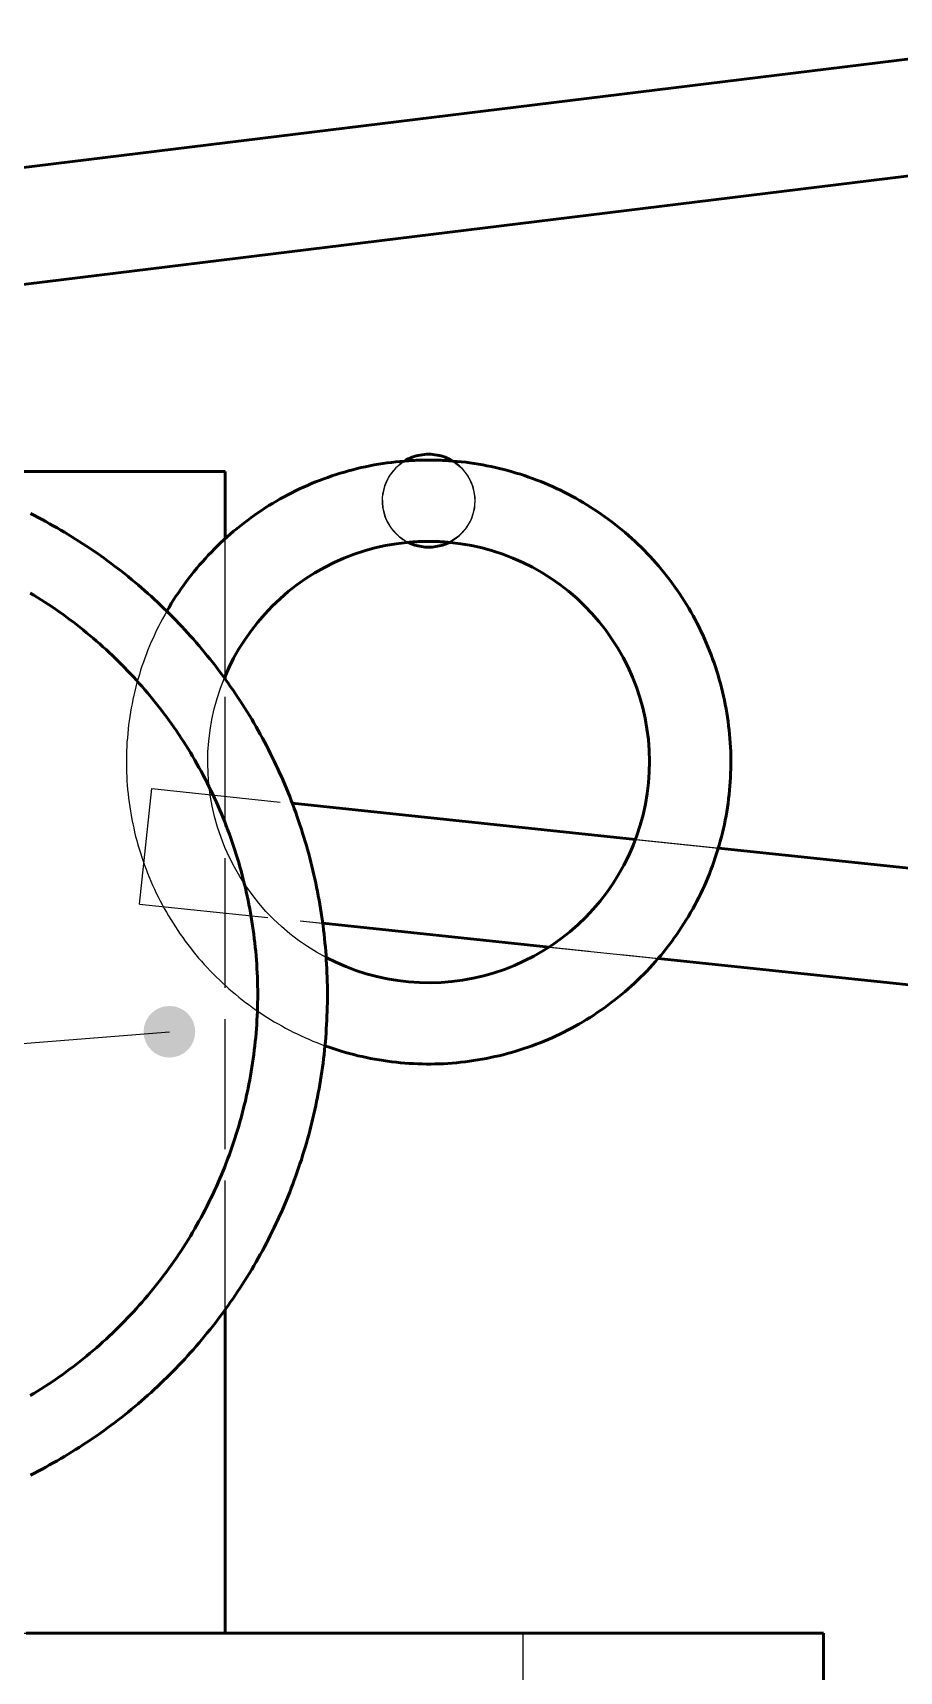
# Model space of a CAD drawing. Header units: millimetres. Extents: x 0 to 594, y 0 to 420.
# Drawn here: x 332.96 to 353.08, y 308.77 to 346.86 of the extents above; entities that cross this region are included whole.
import ezdxf

# ---------------------------------------------------------------- set-up
doc = ezdxf.new("R2010")
doc.units = ezdxf.units.MM
doc.linetypes.add('ISO02-TRAZOS', pattern=[3.75, 3, -0.75])
for name, color, linetype, lineweight in [('01-VISIBLE', 7, 'CONTINUOUS', 50), ('02-OCULTA', 4, 'ISO02-TRAZOS', 25), ('08-FINA', 5, 'CONTINUOUS', 25)]:
    doc.layers.add(name, color=color, linetype=linetype, lineweight=lineweight)

msp = doc.modelspace()

# ---------------------------------------------------------------- hatches: boundary and pattern name
at = {"layer": '08-FINA'}
h = msp.add_hatch(color=7, dxfattribs=at)
h.dxf.hatch_style = 1
edge = h.paths.add_edge_path()
edge.add_arc((336.134, 323.635), 0.6, 0, 360)

# ---------------------------------------------------------------- linework, layer by layer
at = {"layer": '01-VISIBLE'}
for points in [[(313.475, 341.36), (374.18, 348.813)], [(316.885, 339.058), (375.732, 346.284)], [(341.593, 336.902), (341.492, 336.893), (341.391, 336.883), (341.29, 336.871), (341.19, 336.858), (341.089, 336.844), (340.989, 336.827), (340.889, 336.81), (340.79, 336.791), (340.69, 336.771), (340.591, 336.749), (340.493, 336.725), (340.395, 336.701), (340.297, 336.675), (340.199, 336.647), (340.102, 336.618), (340.005, 336.588), (339.909, 336.556), (339.813, 336.523), (339.718, 336.488), (339.623, 336.453), (339.529, 336.415), (339.435, 336.377), (339.342, 336.337), (339.249, 336.296), (339.157, 336.253), (339.066, 336.209), (338.975, 336.164), (338.885, 336.117), (338.796, 336.069), (338.707, 336.02), (338.619, 335.97), (338.532, 335.918), (338.445, 335.865), (338.36, 335.811), (338.275, 335.756), (338.191, 335.699), (338.108, 335.641), (338.025, 335.582), (337.944, 335.522), (337.863, 335.461), (337.783, 335.398), (337.704, 335.334), (337.626, 335.27), (337.549, 335.204), (337.473, 335.137), (337.398, 335.068), (337.324, 334.999), (337.251, 334.929), (337.179, 334.858), (337.108, 334.785), (337.038, 334.712), (336.969, 334.638), (336.902, 334.562), (336.835, 334.486), (336.769, 334.409), (336.705, 334.33), (336.641, 334.251), (336.579, 334.171), (336.518, 334.09), (336.458, 334.008), (336.4, 333.926), (336.342, 333.842), (336.286, 333.758), (336.231, 333.673), (336.177, 333.587), (336.125, 333.5), (336.073, 333.413)], [(339.747, 323.31), (339.841, 323.277), (339.936, 323.244), (340.031, 323.213), (340.127, 323.184), (340.223, 323.156), (340.32, 323.129), (340.417, 323.103), (340.514, 323.079), (340.612, 323.056), (340.71, 323.035), (340.808, 323.015), (340.906, 322.997), (341.005, 322.98), (341.104, 322.964), (341.203, 322.95), (341.302, 322.937), (341.402, 322.925), (341.502, 322.915), (341.602, 322.907), (341.702, 322.899), (341.802, 322.894), (341.902, 322.889), (342.002, 322.886), (342.102, 322.885), (342.202, 322.885), (342.302, 322.886), (342.403, 322.889), (342.503, 322.893), (342.603, 322.899), (342.703, 322.906), (342.803, 322.915), (342.902, 322.925), (343.002, 322.936), (343.101, 322.949), (343.2, 322.963), (343.299, 322.979), (343.398, 322.996), (343.497, 323.014), (343.595, 323.034), (343.693, 323.056), (343.79, 323.078), (343.888, 323.102), (343.985, 323.128), (344.081, 323.154), (344.177, 323.183), (344.273, 323.212), (344.368, 323.243), (344.463, 323.275), (344.558, 323.309), (344.651, 323.344), (344.745, 323.38), (344.838, 323.418), (344.93, 323.457), (345.022, 323.497), (345.113, 323.539), (345.203, 323.582), (345.293, 323.626), (345.383, 323.671), (345.471, 323.718), (345.559, 323.766), (345.647, 323.815), (345.733, 323.866), (345.819, 323.917), (345.904, 323.97), (345.988, 324.024), (346.072, 324.08), (346.155, 324.136), (346.237, 324.194), (346.318, 324.253), (346.398, 324.313), (346.477, 324.374), (346.556, 324.436), (346.633, 324.5), (346.71, 324.564), (346.786, 324.63), (346.861, 324.696), (346.935, 324.764), (347.008, 324.833), (347.079, 324.903), (347.15, 324.973), (347.22, 325.045), (347.289, 325.118), (347.357, 325.192), (347.424, 325.267), (347.489, 325.342), (347.554, 325.419), (347.617, 325.496), (347.68, 325.575), (347.741, 325.654), (347.801, 325.734), (347.86, 325.815), (347.918, 325.897), (347.974, 325.98), (348.03, 326.063), (348.084, 326.148), (348.137, 326.233), (348.189, 326.318), (348.239, 326.405), (348.289, 326.492), (348.337, 326.58), (348.384, 326.669), (348.429, 326.758), (348.474, 326.848), (348.517, 326.938), (348.558, 327.029), (348.599, 327.121), (348.638, 327.213), (348.675, 327.306), (348.712, 327.4), (348.747, 327.493), (348.781, 327.588), (348.813, 327.683), (348.844, 327.778), (348.874, 327.874), (348.902, 327.97), (348.929, 328.066), (348.955, 328.163), (348.979, 328.26), (349.002, 328.358), (349.023, 328.456), (349.043, 328.554), (349.062, 328.652), (349.079, 328.751), (349.094, 328.85), (349.109, 328.949), (349.122, 329.049), (349.133, 329.148), (349.143, 329.248), (349.152, 329.348), (349.159, 329.448), (349.165, 329.548), (349.169, 329.648), (349.172, 329.748), (349.174, 329.848), (349.174, 329.948), (349.173, 330.049), (349.17, 330.149), (349.166, 330.249), (349.16, 330.349), (349.153, 330.449), (349.145, 330.549), (349.135, 330.648), (349.123, 330.748), (349.111, 330.847), (349.096, 330.947), (349.081, 331.046), (349.064, 331.144), (349.045, 331.243), (349.026, 331.341), (349.004, 331.439), (348.982, 331.537), (348.958, 331.634), (348.933, 331.731), (348.906, 331.827), (348.878, 331.924), (348.848, 332.019), (348.817, 332.115), (348.785, 332.21), (348.751, 332.304), (348.717, 332.398), (348.68, 332.491), (348.643, 332.584), (348.604, 332.677), (348.564, 332.768), (348.522, 332.859), (348.479, 332.95), (348.435, 333.04), (348.39, 333.129), (348.343, 333.218), (348.295, 333.306), (348.246, 333.393), (348.196, 333.48), (348.144, 333.566), (348.091, 333.651), (348.037, 333.735), (347.982, 333.819), (347.925, 333.902), (347.868, 333.984), (347.809, 334.065), (347.749, 334.145), (347.688, 334.224), (347.626, 334.303), (347.562, 334.381), (347.498, 334.457), (347.432, 334.533), (347.366, 334.608), (347.298, 334.682), (347.229, 334.755), (347.16, 334.827), (347.089, 334.898), (347.017, 334.968), (346.944, 335.037), (346.871, 335.105), (346.796, 335.171), (346.72, 335.237), (346.644, 335.302), (346.566, 335.365), (346.488, 335.428), (346.408, 335.489), (346.328, 335.549), (346.247, 335.608), (346.165, 335.666), (346.083, 335.723), (345.999, 335.778), (345.915, 335.832), (345.83, 335.885), (345.744, 335.937), (345.658, 335.988), (345.571, 336.037), (345.483, 336.085), (345.394, 336.132), (345.305, 336.178), (345.215, 336.222), (345.125, 336.265), (345.034, 336.307), (344.942, 336.348), (344.85, 336.387), (344.757, 336.424), (344.664, 336.461), (344.57, 336.496), (344.476, 336.53), (344.381, 336.562), (344.285, 336.593), (344.19, 336.623), (344.094, 336.652), (343.997, 336.679), (343.9, 336.704), (343.803, 336.728), (343.705, 336.751), (343.608, 336.773), (343.509, 336.793), (343.411, 336.811), (343.312, 336.829), (343.213, 336.844), (343.114, 336.859), (343.015, 336.872), (342.915, 336.883), (342.816, 336.894), (342.716, 336.902)], [(342.154, 337.06), (342.105, 337.059), (342.056, 337.055), (342.007, 337.05), (341.958, 337.042), (341.91, 337.032), (341.863, 337.02), (341.815, 337.005), (341.769, 336.989), (341.724, 336.97), (341.679, 336.95), (341.635, 336.927), (341.593, 336.902)], [(342.154, 336.925), (342.107, 336.925), (342.06, 336.924), (342.014, 336.923), (341.967, 336.922), (341.92, 336.921), (341.873, 336.919), (341.826, 336.917), (341.78, 336.915), (341.733, 336.912), (341.686, 336.909), (341.639, 336.906), (341.593, 336.902)], [(342.716, 336.902), (342.673, 336.927), (342.629, 336.95), (342.585, 336.97), (342.539, 336.989), (342.493, 337.005), (342.446, 337.02), (342.398, 337.032), (342.35, 337.042), (342.301, 337.05), (342.252, 337.055), (342.203, 337.059), (342.154, 337.06)], [(342.716, 336.902), (342.669, 336.906), (342.622, 336.909), (342.576, 336.912), (342.529, 336.915), (342.482, 336.917), (342.435, 336.919), (342.388, 336.921), (342.342, 336.922), (342.295, 336.923), (342.248, 336.924), (342.201, 336.925), (342.154, 336.925)], [(330.241, 336.655), (334.729, 336.655)], [(337.429, 336.655), (337.159, 336.655), (336.889, 336.655), (336.619, 336.655), (336.349, 336.655), (336.079, 336.655), (335.809, 336.655), (335.539, 336.655), (335.269, 336.655), (334.999, 336.655), (334.729, 336.655)], [(337.429, 335.097), (337.429, 336.655)], [(332.908, 313.331), (332.997, 313.376), (333.086, 313.422), (333.175, 313.469), (333.263, 313.516), (333.351, 313.565), (333.438, 313.613), (333.525, 313.663), (333.612, 313.713), (333.698, 313.764), (333.784, 313.816), (333.87, 313.868), (333.955, 313.921), (334.039, 313.974), (334.123, 314.029), (334.207, 314.084), (334.29, 314.139), (334.373, 314.196), (334.456, 314.253), (334.538, 314.31), (334.619, 314.369), (334.7, 314.428), (334.781, 314.487), (334.861, 314.547), (334.94, 314.608), (335.019, 314.67), (335.098, 314.732), (335.176, 314.795), (335.253, 314.858), (335.33, 314.922), (335.407, 314.987), (335.483, 315.052), (335.559, 315.118), (335.633, 315.184), (335.708, 315.251), (335.782, 315.319), (335.855, 315.387), (335.928, 315.456), (336, 315.525), (336.072, 315.595), (336.143, 315.666), (336.214, 315.737), (336.284, 315.809), (336.353, 315.881), (336.422, 315.954), (336.49, 316.027), (336.558, 316.101), (336.625, 316.176), (336.691, 316.25), (336.757, 316.326), (336.822, 316.402), (336.887, 316.479), (336.951, 316.556), (337.014, 316.633), (337.077, 316.711), (337.139, 316.79), (337.201, 316.869), (337.262, 316.948), (337.322, 317.028), (337.381, 317.109), (337.44, 317.19), (337.499, 317.271), (337.556, 317.353), (337.613, 317.436), (337.67, 317.519), (337.725, 317.602), (337.78, 317.686), (337.835, 317.77), (337.888, 317.854), (337.941, 317.939), (337.993, 318.025), (338.045, 318.111), (338.096, 318.197), (338.146, 318.284), (338.196, 318.371), (338.244, 318.458), (338.293, 318.546), (338.34, 318.634), (338.387, 318.723), (338.433, 318.812), (338.478, 318.901), (338.522, 318.991), (338.566, 319.081), (338.609, 319.172), (338.652, 319.262), (338.693, 319.354), (338.734, 319.445), (338.775, 319.537), (338.814, 319.629), (338.853, 319.721), (338.891, 319.814), (338.928, 319.907), (338.964, 320), (339, 320.094), (339.035, 320.188), (339.069, 320.282), (339.103, 320.376), (339.135, 320.471), (339.167, 320.566), (339.199, 320.661), (339.229, 320.757), (339.259, 320.852), (339.288, 320.948), (339.316, 321.044), (339.343, 321.141), (339.37, 321.237), (339.395, 321.334), (339.42, 321.431), (339.445, 321.528), (339.468, 321.626), (339.491, 321.723), (339.513, 321.821), (339.534, 321.919), (339.554, 322.017), (339.574, 322.115), (339.592, 322.214), (339.61, 322.312), (339.628, 322.411), (339.644, 322.51), (339.66, 322.609), (339.674, 322.708), (339.688, 322.807), (339.702, 322.906), (339.714, 323.006), (339.726, 323.105), (339.736, 323.205), (339.746, 323.305), (339.756, 323.404), (339.764, 323.504), (339.772, 323.604), (339.778, 323.704), (339.785, 323.804), (339.79, 323.904), (339.794, 324.004), (339.798, 324.104), (339.801, 324.204), (339.803, 324.304), (339.804, 324.405), (339.804, 324.505), (339.804, 324.605), (339.803, 324.705), (339.801, 324.805), (339.798, 324.905), (339.794, 325.006), (339.79, 325.106), (339.785, 325.206), (339.778, 325.306), (339.772, 325.406), (339.764, 325.506), (339.756, 325.605), (339.746, 325.705), (339.736, 325.805), (339.726, 325.904), (339.714, 326.004), (339.702, 326.103), (339.688, 326.203), (339.674, 326.302), (339.66, 326.401), (339.644, 326.5), (339.628, 326.599), (339.61, 326.697), (339.592, 326.796), (339.574, 326.894), (339.554, 326.993), (339.534, 327.091), (339.513, 327.189), (339.491, 327.286), (339.468, 327.384), (339.445, 327.481), (339.42, 327.579), (339.395, 327.676), (339.37, 327.772), (339.343, 327.869), (339.316, 327.965), (339.288, 328.061), (339.259, 328.157), (339.229, 328.253), (339.199, 328.348), (339.167, 328.444), (339.135, 328.539), (339.103, 328.633), (339.069, 328.728), (339.035, 328.822), (339, 328.916), (338.964, 329.009), (338.928, 329.103), (338.891, 329.196), (338.853, 329.288), (338.814, 329.381), (338.775, 329.473), (338.734, 329.565), (338.693, 329.656), (338.652, 329.747), (338.609, 329.838), (338.566, 329.928), (338.522, 330.018), (338.478, 330.108), (338.433, 330.198), (338.387, 330.287), (338.34, 330.375), (338.293, 330.463), (338.244, 330.551), (338.196, 330.639), (338.146, 330.726), (338.096, 330.813), (338.045, 330.899), (337.993, 330.985), (337.941, 331.07), (337.888, 331.155), (337.835, 331.24), (337.78, 331.324), (337.725, 331.408), (337.67, 331.491), (337.613, 331.574), (337.556, 331.656), (337.499, 331.738), (337.44, 331.82), (337.381, 331.901), (337.322, 331.981), (337.262, 332.061), (337.201, 332.141), (337.139, 332.22), (337.077, 332.298), (337.014, 332.377), (336.951, 332.454), (336.887, 332.531), (336.822, 332.608), (336.757, 332.684), (336.691, 332.759), (336.625, 332.834), (336.558, 332.909), (336.49, 332.982), (336.422, 333.056), (336.353, 333.129), (336.284, 333.201), (336.214, 333.273), (336.143, 333.344), (336.072, 333.414), (336, 333.484), (335.928, 333.554), (335.855, 333.622), (335.782, 333.691), (335.708, 333.758), (335.633, 333.825), (335.559, 333.892), (335.483, 333.958), (335.407, 334.023), (335.33, 334.088), (335.253, 334.152), (335.176, 334.215), (335.098, 334.278), (335.019, 334.34), (334.94, 334.401), (334.861, 334.462), (334.781, 334.523), (334.7, 334.582), (334.619, 334.641), (334.538, 334.699), (334.456, 334.757), (334.373, 334.814), (334.29, 334.87), (334.207, 334.926), (334.123, 334.981), (334.039, 335.035), (333.955, 335.089), (333.87, 335.142), (333.784, 335.194), (333.698, 335.246), (333.612, 335.297), (333.525, 335.347), (333.438, 335.396), (333.351, 335.445), (333.263, 335.493), (333.175, 335.541), (333.086, 335.587), (332.997, 335.633), (332.908, 335.679)], [(337.411, 331.86), (337.513, 332.091), (337.626, 332.316), (337.75, 332.536), (337.885, 332.749), (338.03, 332.955), (338.184, 333.154), (338.349, 333.345), (338.523, 333.528), (338.705, 333.702), (338.896, 333.867), (339.094, 334.022), (339.3, 334.168), (339.513, 334.303), (339.733, 334.427), (339.958, 334.541), (340.188, 334.643), (340.423, 334.734), (340.663, 334.813), (340.906, 334.881), (341.152, 334.936), (341.4, 334.979), (341.651, 335.01), (341.902, 335.029), (342.154, 335.035)], [(342.154, 335.035), (342.405, 335.029), (342.656, 335.01), (342.905, 334.98), (343.153, 334.937), (343.398, 334.882), (343.64, 334.815), (343.878, 334.736), (344.113, 334.646), (344.343, 334.545), (344.567, 334.432), (344.786, 334.308), (344.998, 334.174), (345.204, 334.03), (345.402, 333.876), (345.593, 333.712), (345.775, 333.539), (345.948, 333.357), (346.113, 333.168), (346.268, 332.97), (346.413, 332.765), (346.548, 332.553), (346.672, 332.335), (346.786, 332.111), (346.888, 331.881), (346.979, 331.647), (347.059, 331.409), (347.126, 331.167), (347.182, 330.922), (347.226, 330.675), (347.258, 330.425), (347.277, 330.175), (347.284, 329.924), (347.279, 329.673), (347.261, 329.422), (347.232, 329.173), (347.19, 328.925), (347.136, 328.68), (347.07, 328.437), (346.992, 328.198), (346.903, 327.964), (346.802, 327.734), (346.69, 327.509), (346.567, 327.29), (346.434, 327.077), (346.291, 326.87), (346.137, 326.672), (345.974, 326.481), (345.802, 326.298), (345.621, 326.123), (345.432, 325.958), (345.234, 325.803), (345.03, 325.657), (344.819, 325.521), (344.601, 325.396), (344.377, 325.281), (344.148, 325.178), (343.914, 325.086), (343.676, 325.006), (343.435, 324.937), (343.19, 324.881), (342.943, 324.836), (342.694, 324.803), (342.443, 324.783), (342.192, 324.775), (341.941, 324.779), (341.69, 324.796), (341.441, 324.825), (341.193, 324.866), (340.948, 324.919), (340.705, 324.984), (340.466, 325.061), (340.231, 325.149), (340, 325.249), (339.775, 325.36)], [(342.154, 335.035), (342.114, 335.035), (342.074, 335.034), (342.034, 335.033), (341.994, 335.032), (341.954, 335.031), (341.914, 335.029), (341.874, 335.027), (341.834, 335.025), (341.794, 335.022), (341.754, 335.019), (341.714, 335.016), (341.674, 335.012)], [(341.674, 335.012), (341.75, 334.978), (341.828, 334.95), (341.908, 334.928), (341.989, 334.913), (342.071, 334.903), (342.154, 334.9), (342.237, 334.903), (342.319, 334.913), (342.401, 334.928), (342.481, 334.95), (342.559, 334.978), (342.634, 335.012)], [(342.634, 335.012), (342.594, 335.016), (342.554, 335.019), (342.514, 335.022), (342.474, 335.025), (342.434, 335.027), (342.394, 335.029), (342.354, 335.031), (342.314, 335.032), (342.274, 335.033), (342.234, 335.034), (342.194, 335.035), (342.154, 335.035)], [(338.184, 324.505), (338.184, 324.605), (338.182, 324.705), (338.18, 324.805), (338.177, 324.905), (338.173, 325.005), (338.168, 325.105), (338.162, 325.205), (338.155, 325.305), (338.147, 325.405), (338.138, 325.504), (338.129, 325.604), (338.118, 325.703), (338.106, 325.803), (338.094, 325.902), (338.081, 326.001), (338.067, 326.1), (338.051, 326.199), (338.035, 326.298), (338.018, 326.397), (338.001, 326.495), (337.982, 326.594), (337.962, 326.692), (337.942, 326.79), (337.92, 326.888), (337.898, 326.985), (337.874, 327.082), (337.85, 327.18), (337.825, 327.276), (337.799, 327.373), (337.772, 327.47), (337.745, 327.566), (337.716, 327.662), (337.687, 327.757), (337.656, 327.853), (337.625, 327.948), (337.593, 328.043), (337.56, 328.137), (337.526, 328.231), (337.491, 328.325), (337.456, 328.419), (337.419, 328.512), (337.382, 328.605), (337.344, 328.697), (337.305, 328.789), (337.265, 328.881), (337.224, 328.973), (337.183, 329.064), (337.141, 329.155), (337.097, 329.245), (337.053, 329.335), (337.009, 329.424), (336.963, 329.513), (336.916, 329.602), (336.869, 329.69), (336.821, 329.778), (336.772, 329.865), (336.722, 329.952), (336.672, 330.038), (336.621, 330.124), (336.568, 330.21), (336.516, 330.295), (336.462, 330.379), (336.407, 330.463), (336.352, 330.547), (336.296, 330.63), (336.24, 330.712), (336.182, 330.794), (336.124, 330.876), (336.065, 330.956), (336.005, 331.037), (335.945, 331.117), (335.884, 331.196), (335.822, 331.274), (335.759, 331.352), (335.696, 331.43), (335.632, 331.507), (335.567, 331.583), (335.501, 331.659), (335.435, 331.734), (335.368, 331.808), (335.301, 331.882), (335.233, 331.956), (335.164, 332.028), (335.094, 332.1), (335.024, 332.172), (334.953, 332.242), (334.882, 332.312), (334.809, 332.382), (334.737, 332.45), (334.663, 332.518), (334.589, 332.586), (334.515, 332.652), (334.439, 332.718), (334.363, 332.784), (334.287, 332.848), (334.21, 332.912), (334.132, 332.975), (334.054, 333.038), (333.975, 333.1), (333.896, 333.161), (333.816, 333.221), (333.736, 333.28), (333.655, 333.339), (333.573, 333.397), (333.491, 333.455), (333.408, 333.511), (333.325, 333.567), (333.242, 333.622), (333.158, 333.676), (333.073, 333.73), (332.988, 333.782), (332.902, 333.834)], [(337.429, 331.835), (337.429, 331.903)], [(338.989, 328.946), (346.959, 328.108)], [(348.884, 327.906), (380.881, 324.543)], [(339.695, 326.157), (344.951, 325.604)], [(347.486, 325.338), (380.657, 321.851)], [(332.902, 315.176), (332.988, 315.227), (333.073, 315.28), (333.158, 315.334), (333.242, 315.388), (333.325, 315.443), (333.408, 315.499), (333.491, 315.555), (333.573, 315.612), (333.655, 315.67), (333.736, 315.729), (333.816, 315.789), (333.896, 315.849), (333.975, 315.91), (334.054, 315.972), (334.132, 316.034), (334.21, 316.097), (334.287, 316.161), (334.363, 316.226), (334.439, 316.291), (334.515, 316.357), (334.589, 316.424), (334.663, 316.491), (334.737, 316.559), (334.809, 316.628), (334.882, 316.697), (334.953, 316.767), (335.024, 316.838), (335.094, 316.909), (335.164, 316.981), (335.233, 317.054), (335.301, 317.127), (335.368, 317.201), (335.435, 317.276), (335.501, 317.351), (335.567, 317.426), (335.632, 317.503), (335.696, 317.58), (335.759, 317.657), (335.822, 317.735), (335.884, 317.814), (335.945, 317.893), (336.005, 317.973), (336.065, 318.053), (336.124, 318.134), (336.182, 318.215), (336.24, 318.297), (336.296, 318.38), (336.352, 318.463), (336.407, 318.546), (336.462, 318.63), (336.516, 318.715), (336.568, 318.8), (336.621, 318.885), (336.672, 318.971), (336.722, 319.058), (336.772, 319.144), (336.821, 319.232), (336.869, 319.32), (336.916, 319.408), (336.963, 319.496), (337.009, 319.585), (337.053, 319.675), (337.097, 319.765), (337.141, 319.855), (337.183, 319.946), (337.224, 320.037), (337.265, 320.128), (337.305, 320.22), (337.344, 320.312), (337.382, 320.405), (337.419, 320.498), (337.456, 320.591), (337.491, 320.685), (337.526, 320.778), (337.56, 320.873), (337.593, 320.967), (337.625, 321.062), (337.656, 321.157), (337.687, 321.252), (337.716, 321.348), (337.745, 321.444), (337.772, 321.54), (337.799, 321.637), (337.825, 321.733), (337.85, 321.83), (337.874, 321.927), (337.898, 322.025), (337.92, 322.122), (337.942, 322.22), (337.962, 322.318), (337.982, 322.416), (338.001, 322.514), (338.018, 322.613), (338.035, 322.711), (338.051, 322.81), (338.067, 322.909), (338.081, 323.008), (338.094, 323.107), (338.106, 323.207), (338.118, 323.306), (338.129, 323.406), (338.138, 323.505), (338.147, 323.605), (338.155, 323.705), (338.162, 323.805), (338.168, 323.905), (338.173, 324.005), (338.177, 324.105), (338.18, 324.205), (338.182, 324.305), (338.184, 324.405), (338.184, 324.505)], [(337.429, 309.655), (337.429, 317.174)], [(332.81, 309.655), (333.06, 309.655), (333.31, 309.655), (333.561, 309.655), (333.811, 309.655), (334.061, 309.655), (334.311, 309.655), (334.562, 309.655), (334.812, 309.655), (335.062, 309.655), (335.312, 309.655), (335.563, 309.655), (335.813, 309.655), (336.063, 309.655), (336.314, 309.655), (336.564, 309.655), (336.814, 309.655), (337.064, 309.655), (337.315, 309.655), (337.565, 309.655), (337.815, 309.655), (338.065, 309.655), (338.316, 309.655), (338.566, 309.655), (338.816, 309.655), (339.066, 309.655), (339.317, 309.655), (339.567, 309.655), (339.817, 309.655), (340.067, 309.655), (340.318, 309.655), (340.568, 309.655), (340.818, 309.655), (341.068, 309.655), (341.319, 309.655), (341.569, 309.655), (341.819, 309.655), (342.07, 309.655), (342.32, 309.655), (342.57, 309.655), (342.82, 309.655), (343.071, 309.655), (343.321, 309.655), (343.571, 309.655), (343.821, 309.655), (344.072, 309.655), (344.322, 309.655), (344.572, 309.655), (344.822, 309.655), (345.073, 309.655), (345.323, 309.655), (345.573, 309.655), (345.823, 309.655), (346.074, 309.655), (346.324, 309.655), (346.574, 309.655), (346.824, 309.655), (347.075, 309.655), (347.325, 309.655), (347.575, 309.655), (347.826, 309.655), (348.076, 309.655), (348.326, 309.655), (348.576, 309.655), (348.827, 309.655), (349.077, 309.655), (349.327, 309.655), (349.577, 309.655), (349.828, 309.655), (350.078, 309.655), (350.328, 309.655), (350.578, 309.655), (350.829, 309.655), (351.079, 309.655), (351.329, 309.655)], [(351.329, 302.905), (351.329, 309.655)]]:
    msp.add_lwpolyline(points, dxfattribs=at)
at = {"layer": '02-OCULTA'}
for points in [[(313.475, 341.36), (374.18, 348.813)], [(313.804, 338.68), (375.732, 346.284)], [(343.234, 335.98), (343.229, 336.081), (343.215, 336.181), (343.192, 336.28), (343.159, 336.376), (343.118, 336.468), (343.068, 336.556), (343.01, 336.639), (342.944, 336.716), (342.872, 336.787), (342.793, 336.851), (342.709, 336.907), (342.619, 336.954), (342.526, 336.994), (342.43, 337.024), (342.331, 337.045), (342.23, 337.057), (342.129, 337.06), (342.028, 337.052), (341.928, 337.036), (341.83, 337.01), (341.735, 336.975), (341.644, 336.932), (341.557, 336.88), (341.475, 336.82), (341.399, 336.752), (341.33, 336.678), (341.269, 336.598), (341.215, 336.513), (341.169, 336.422), (341.132, 336.328), (341.104, 336.231), (341.085, 336.131), (341.075, 336.03), (341.075, 335.929), (341.085, 335.828), (341.104, 335.729), (341.132, 335.632), (341.169, 335.537), (341.215, 335.447), (341.269, 335.362), (341.33, 335.281), (341.399, 335.207), (341.475, 335.14), (341.557, 335.08), (341.644, 335.028), (341.735, 334.984), (341.83, 334.95), (341.928, 334.924), (342.028, 334.907), (342.129, 334.9), (342.23, 334.903), (342.331, 334.914), (342.43, 334.936), (342.526, 334.966), (342.619, 335.005), (342.709, 335.053), (342.793, 335.109), (342.872, 335.173), (342.944, 335.243), (343.01, 335.321), (343.068, 335.404), (343.118, 335.492), (343.159, 335.584), (343.192, 335.68), (343.215, 335.778), (343.229, 335.879), (343.234, 335.98)], [(341.593, 336.902), (341.392, 336.745), (341.233, 336.544), (341.126, 336.312), (341.077, 336.061), (341.088, 335.806), (341.159, 335.56), (341.285, 335.338), (341.46, 335.152), (341.674, 335.012)], [(342.716, 336.902), (342.917, 336.745), (343.075, 336.544), (343.182, 336.312), (343.231, 336.061), (343.22, 335.806), (343.149, 335.56), (343.023, 335.338), (342.848, 335.152), (342.634, 335.012)], [(319.879, 336.655), (334.729, 336.655)], [(337.429, 336.655), (337.159, 336.655), (336.889, 336.655), (336.619, 336.655), (336.349, 336.655), (336.079, 336.655), (335.809, 336.655), (335.539, 336.655), (335.269, 336.655), (334.999, 336.655), (334.729, 336.655)], [(337.429, 309.655), (337.429, 336.655)], [(339.804, 324.505), (339.804, 324.605), (339.803, 324.705), (339.801, 324.805), (339.798, 324.905), (339.794, 325.005), (339.79, 325.105), (339.785, 325.205), (339.779, 325.305), (339.772, 325.405), (339.764, 325.504), (339.756, 325.604), (339.747, 325.704), (339.737, 325.803), (339.726, 325.903), (339.714, 326.002), (339.702, 326.101), (339.689, 326.2), (339.675, 326.3), (339.66, 326.398), (339.644, 326.497), (339.628, 326.596), (339.611, 326.695), (339.593, 326.793), (339.574, 326.891), (339.555, 326.989), (339.534, 327.087), (339.513, 327.185), (339.492, 327.283), (339.469, 327.38), (339.446, 327.478), (339.421, 327.575), (339.396, 327.672), (339.371, 327.768), (339.344, 327.865), (339.317, 327.961), (339.289, 328.057), (339.26, 328.153), (339.23, 328.248), (339.2, 328.344), (339.169, 328.439), (339.137, 328.534), (339.104, 328.628), (339.071, 328.723), (339.037, 328.817), (339.002, 328.91), (338.966, 329.004), (338.93, 329.097), (338.893, 329.19), (338.855, 329.283), (338.816, 329.375), (338.777, 329.467), (338.737, 329.559), (338.696, 329.65), (338.655, 329.741), (338.612, 329.832), (338.569, 329.922), (338.526, 330.012), (338.481, 330.102), (338.436, 330.191), (338.39, 330.28), (338.344, 330.368), (338.296, 330.456), (338.248, 330.544), (338.2, 330.632), (338.15, 330.719), (338.1, 330.805), (338.049, 330.892), (337.998, 330.977), (337.946, 331.063), (337.893, 331.148), (337.839, 331.232), (337.785, 331.316), (337.73, 331.4), (337.675, 331.483), (337.619, 331.566), (337.562, 331.648), (337.504, 331.73), (337.446, 331.812), (337.387, 331.893), (337.328, 331.973), (337.268, 332.053), (337.207, 332.133), (337.146, 332.212), (337.084, 332.29), (337.021, 332.368), (336.958, 332.446), (336.894, 332.523), (336.83, 332.599), (336.764, 332.675), (336.699, 332.751), (336.632, 332.826), (336.566, 332.9), (336.498, 332.974), (336.43, 333.047), (336.361, 333.12), (336.292, 333.192), (336.222, 333.264), (336.152, 333.335), (336.081, 333.405), (336.009, 333.475), (335.937, 333.545), (335.865, 333.614), (335.791, 333.682), (335.718, 333.749), (335.643, 333.816), (335.569, 333.883), (335.493, 333.949), (335.418, 334.014), (335.341, 334.079), (335.264, 334.143), (335.187, 334.206), (335.109, 334.269), (335.031, 334.331), (334.952, 334.392), (334.872, 334.453), (334.792, 334.514), (334.712, 334.573), (334.631, 334.632), (334.55, 334.691), (334.468, 334.748), (334.386, 334.805), (334.303, 334.862), (334.22, 334.917), (334.137, 334.972), (334.053, 335.027), (333.968, 335.08), (333.883, 335.133), (333.798, 335.186), (333.712, 335.237), (333.626, 335.288), (333.54, 335.338), (333.453, 335.388), (333.366, 335.437), (333.278, 335.485), (333.19, 335.533), (333.101, 335.579), (333.012, 335.625), (332.923, 335.671)], [(337.429, 331.903), (337.429, 335.097)], [(336.073, 333.413), (336.024, 333.325), (335.976, 333.237), (335.929, 333.149), (335.883, 333.059), (335.838, 332.969), (335.795, 332.879), (335.753, 332.788), (335.713, 332.696), (335.674, 332.604), (335.636, 332.511), (335.599, 332.417), (335.564, 332.323), (335.53, 332.229), (335.497, 332.134), (335.466, 332.038), (335.436, 331.943), (335.408, 331.846), (335.381, 331.75), (335.355, 331.653), (335.331, 331.555), (335.308, 331.458), (335.287, 331.36), (335.266, 331.261), (335.248, 331.163), (335.231, 331.064), (335.215, 330.965), (335.2, 330.865), (335.187, 330.766), (335.176, 330.666), (335.165, 330.566), (335.157, 330.466), (335.149, 330.366), (335.143, 330.266), (335.139, 330.166), (335.136, 330.066), (335.134, 329.965), (335.134, 329.865), (335.136, 329.765), (335.138, 329.664), (335.142, 329.564), (335.148, 329.464), (335.155, 329.364), (335.164, 329.264), (335.173, 329.164), (335.185, 329.064), (335.197, 328.965), (335.212, 328.865), (335.227, 328.766), (335.244, 328.667), (335.263, 328.569), (335.282, 328.47), (335.304, 328.372), (335.326, 328.274), (335.35, 328.177), (335.376, 328.08), (335.402, 327.983), (335.43, 327.887), (335.46, 327.791), (335.491, 327.695), (335.523, 327.6), (335.557, 327.506), (335.592, 327.412), (335.628, 327.318), (335.666, 327.225), (335.705, 327.133), (335.745, 327.041), (335.787, 326.949), (335.829, 326.859), (335.874, 326.769), (335.919, 326.679), (335.966, 326.59), (336.014, 326.502), (336.063, 326.415), (336.114, 326.328), (336.165, 326.242), (336.218, 326.157), (336.273, 326.072), (336.328, 325.989), (336.385, 325.906), (336.442, 325.824), (336.501, 325.743), (336.561, 325.662), (336.623, 325.583), (336.685, 325.504), (336.748, 325.426), (336.813, 325.349), (336.879, 325.274), (336.945, 325.199), (337.013, 325.125), (337.082, 325.052), (337.152, 324.98), (337.223, 324.909), (337.295, 324.839), (337.368, 324.77), (337.442, 324.702), (337.516, 324.635), (337.592, 324.569), (337.669, 324.505), (337.747, 324.441), (337.825, 324.379), (337.905, 324.317), (337.985, 324.257), (338.066, 324.198), (338.148, 324.14), (338.231, 324.083), (338.314, 324.028), (338.399, 323.974), (338.484, 323.921), (338.57, 323.869), (338.657, 323.818), (338.744, 323.769), (338.832, 323.721), (338.921, 323.674), (339.01, 323.628), (339.1, 323.584), (339.191, 323.541), (339.282, 323.499), (339.374, 323.459), (339.466, 323.42), (339.559, 323.382), (339.653, 323.346), (339.747, 323.31)], [(339.775, 325.36), (339.554, 325.483), (339.339, 325.616), (339.131, 325.76), (338.93, 325.914), (338.737, 326.078), (338.553, 326.251), (338.377, 326.433), (338.211, 326.624), (338.054, 326.822), (337.907, 327.028), (337.77, 327.241), (337.644, 327.46), (337.529, 327.685), (337.425, 327.916), (337.333, 328.152), (337.252, 328.391), (337.184, 328.635), (337.127, 328.882), (337.083, 329.131), (337.051, 329.382), (337.031, 329.634), (337.024, 329.887), (337.03, 330.14), (337.047, 330.392), (337.078, 330.643), (337.12, 330.892), (337.175, 331.139), (337.242, 331.383), (337.321, 331.624), (337.411, 331.86)], [(337.429, 317.174), (337.429, 331.835)], [(335.44, 326.604), (335.722, 329.289)], [(335.44, 326.604), (335.722, 329.289)], [(335.722, 329.289), (338.989, 328.946)], [(335.722, 329.289), (380.881, 324.543)], [(346.959, 328.108), (348.884, 327.906)], [(335.44, 326.604), (339.695, 326.157)], [(335.44, 326.604), (380.657, 321.851)], [(344.951, 325.604), (347.486, 325.338)], [(332.923, 313.339), (333.012, 313.384), (333.101, 313.43), (333.19, 313.477), (333.278, 313.525), (333.366, 313.573), (333.453, 313.622), (333.54, 313.671), (333.626, 313.721), (333.712, 313.772), (333.798, 313.824), (333.883, 313.876), (333.968, 313.929), (334.053, 313.983), (334.137, 314.037), (334.22, 314.092), (334.303, 314.148), (334.386, 314.204), (334.468, 314.261), (334.55, 314.319), (334.631, 314.377), (334.712, 314.436), (334.792, 314.496), (334.872, 314.556), (334.952, 314.617), (335.031, 314.679), (335.109, 314.741), (335.187, 314.804), (335.264, 314.867), (335.341, 314.931), (335.418, 314.996), (335.493, 315.061), (335.569, 315.127), (335.643, 315.193), (335.718, 315.26), (335.791, 315.328), (335.865, 315.396), (335.937, 315.465), (336.009, 315.534), (336.081, 315.604), (336.152, 315.675), (336.222, 315.746), (336.292, 315.818), (336.361, 315.89), (336.43, 315.963), (336.498, 316.036), (336.566, 316.11), (336.632, 316.184), (336.699, 316.259), (336.764, 316.335), (336.83, 316.411), (336.894, 316.487), (336.958, 316.564), (337.021, 316.642), (337.084, 316.72), (337.146, 316.798), (337.207, 316.877), (337.268, 316.957), (337.328, 317.037), (337.387, 317.117), (337.446, 317.198), (337.504, 317.279), (337.562, 317.361), (337.619, 317.444), (337.675, 317.526), (337.73, 317.61), (337.785, 317.693), (337.839, 317.777), (337.893, 317.862), (337.946, 317.947), (337.998, 318.032), (338.049, 318.118), (338.1, 318.204), (338.15, 318.291), (338.2, 318.378), (338.248, 318.465), (338.296, 318.553), (338.344, 318.641), (338.39, 318.73), (338.436, 318.819), (338.481, 318.908), (338.526, 318.998), (338.569, 319.088), (338.612, 319.178), (338.655, 319.269), (338.696, 319.36), (338.737, 319.451), (338.777, 319.543), (338.816, 319.635), (338.855, 319.727), (338.893, 319.82), (338.93, 319.913), (338.966, 320.006), (339.002, 320.099), (339.037, 320.193), (339.071, 320.287), (339.104, 320.381), (339.137, 320.476), (339.169, 320.571), (339.2, 320.666), (339.23, 320.761), (339.26, 320.857), (339.289, 320.953), (339.317, 321.049), (339.344, 321.145), (339.371, 321.241), (339.396, 321.338), (339.421, 321.435), (339.446, 321.532), (339.469, 321.629), (339.492, 321.727), (339.513, 321.824), (339.534, 321.922), (339.555, 322.02), (339.574, 322.118), (339.593, 322.217), (339.611, 322.315), (339.628, 322.414), (339.644, 322.512), (339.66, 322.611), (339.675, 322.71), (339.689, 322.809), (339.702, 322.908), (339.714, 323.008), (339.726, 323.107), (339.737, 323.207), (339.747, 323.306), (339.756, 323.406), (339.764, 323.505), (339.772, 323.605), (339.779, 323.705), (339.785, 323.805), (339.79, 323.905), (339.794, 324.005), (339.798, 324.105), (339.801, 324.205), (339.803, 324.305), (339.804, 324.405), (339.804, 324.505)], [(319.879, 309.655), (334.729, 309.655)], [(319.879, 309.655), (334.729, 309.655)], [(351.329, 309.655), (351.079, 309.655), (350.829, 309.655), (350.578, 309.655), (350.328, 309.655), (350.078, 309.655), (349.828, 309.655), (349.577, 309.655), (349.327, 309.655), (349.077, 309.655), (348.827, 309.655), (348.576, 309.655), (348.326, 309.655), (348.076, 309.655), (347.826, 309.655), (347.575, 309.655), (347.325, 309.655), (347.075, 309.655), (346.824, 309.655), (346.574, 309.655), (346.324, 309.655), (346.074, 309.655), (345.823, 309.655), (345.573, 309.655), (345.323, 309.655), (345.073, 309.655), (344.822, 309.655), (344.572, 309.655), (344.322, 309.655), (344.072, 309.655), (343.821, 309.655), (343.571, 309.655), (343.321, 309.655), (343.071, 309.655), (342.82, 309.655), (342.57, 309.655), (342.32, 309.655), (342.07, 309.655), (341.819, 309.655), (341.569, 309.655), (341.319, 309.655), (341.068, 309.655), (340.818, 309.655), (340.568, 309.655), (340.318, 309.655), (340.067, 309.655), (339.817, 309.655), (339.567, 309.655), (339.317, 309.655), (339.066, 309.655), (338.816, 309.655), (338.566, 309.655), (338.316, 309.655), (338.065, 309.655), (337.815, 309.655), (337.565, 309.655), (337.315, 309.655), (337.064, 309.655), (336.814, 309.655), (336.564, 309.655), (336.314, 309.655), (336.063, 309.655), (335.813, 309.655), (335.563, 309.655), (335.312, 309.655), (335.062, 309.655), (334.812, 309.655), (334.562, 309.655), (334.311, 309.655), (334.061, 309.655), (333.811, 309.655), (333.561, 309.655), (333.31, 309.655), (333.06, 309.655), (332.81, 309.655)], [(344.354, 309.655), (344.103, 309.655), (343.853, 309.655), (343.602, 309.655), (343.351, 309.655), (343.1, 309.655), (342.85, 309.655), (342.599, 309.655), (342.348, 309.655), (342.098, 309.655), (341.847, 309.655), (341.596, 309.655), (341.345, 309.655), (341.095, 309.655), (340.844, 309.655), (340.593, 309.655), (340.342, 309.655), (340.092, 309.655), (339.841, 309.655), (339.59, 309.655), (339.339, 309.655), (339.089, 309.655), (338.838, 309.655), (338.587, 309.655), (338.337, 309.655), (338.086, 309.655), (337.835, 309.655), (337.584, 309.655), (337.334, 309.655), (337.083, 309.655), (336.832, 309.655), (336.581, 309.655), (336.331, 309.655), (336.08, 309.655), (335.829, 309.655), (335.578, 309.655), (335.328, 309.655), (335.077, 309.655), (334.826, 309.655), (334.575, 309.655), (334.325, 309.655), (334.074, 309.655), (333.823, 309.655), (333.573, 309.655), (333.322, 309.655), (333.071, 309.655), (332.82, 309.655)], [(332.82, 309.655), (333.071, 309.655), (333.322, 309.655), (333.573, 309.655), (333.823, 309.655), (334.074, 309.655), (334.325, 309.655), (334.575, 309.655), (334.826, 309.655), (335.077, 309.655), (335.328, 309.655), (335.578, 309.655), (335.829, 309.655), (336.08, 309.655), (336.331, 309.655), (336.581, 309.655), (336.832, 309.655), (337.083, 309.655), (337.334, 309.655), (337.584, 309.655), (337.835, 309.655), (338.086, 309.655), (338.337, 309.655), (338.587, 309.655), (338.838, 309.655), (339.089, 309.655), (339.339, 309.655), (339.59, 309.655), (339.841, 309.655), (340.092, 309.655), (340.342, 309.655), (340.593, 309.655), (340.844, 309.655), (341.095, 309.655), (341.345, 309.655), (341.596, 309.655), (341.847, 309.655), (342.098, 309.655), (342.348, 309.655), (342.599, 309.655), (342.85, 309.655), (343.1, 309.655), (343.351, 309.655), (343.602, 309.655), (343.853, 309.655), (344.103, 309.655), (344.354, 309.655)], [(337.429, 309.655), (337.159, 309.655), (336.889, 309.655), (336.619, 309.655), (336.349, 309.655), (336.079, 309.655), (335.809, 309.655), (335.539, 309.655), (335.269, 309.655), (334.999, 309.655), (334.729, 309.655)], [(337.429, 309.655), (337.159, 309.655), (336.889, 309.655), (336.619, 309.655), (336.349, 309.655), (336.079, 309.655), (335.809, 309.655), (335.539, 309.655), (335.269, 309.655), (334.999, 309.655), (334.729, 309.655)], [(344.354, 302.905), (344.354, 309.655)]]:
    msp.add_lwpolyline(points, dxfattribs=at)
at = {"layer": '08-FINA'}
msp.add_line((297.392, 320.555), (336.134, 323.635), dxfattribs=at)
msp.add_circle((340.667, 326.5), 40.263, dxfattribs=at)

doc.saveas('drawing.dxf')
